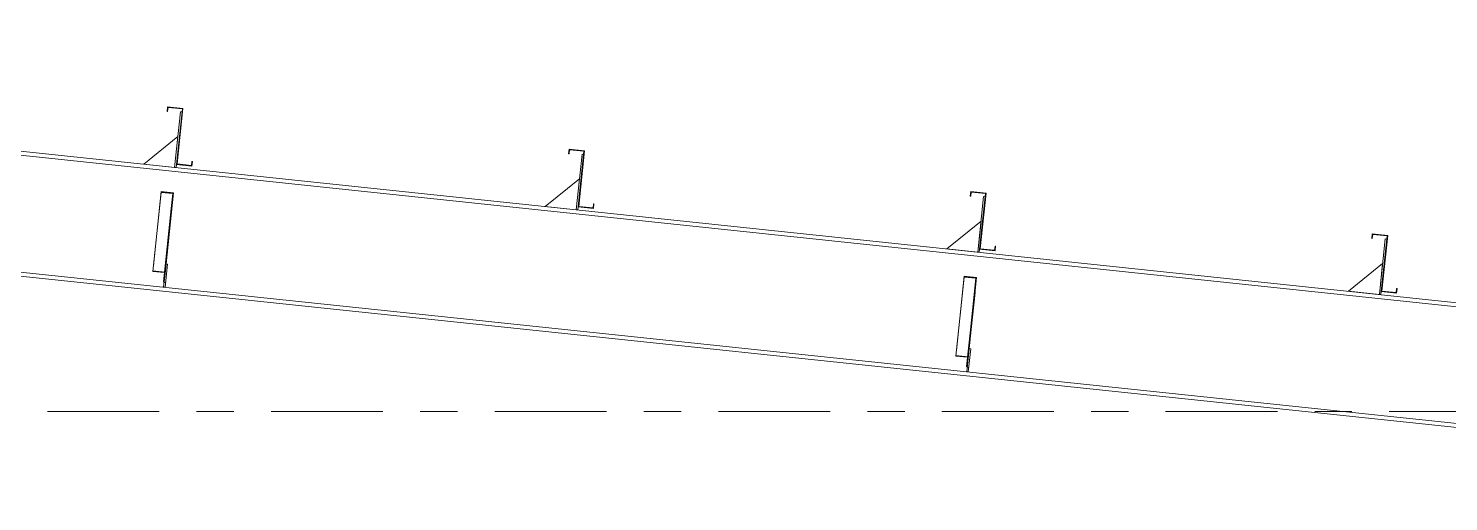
# Model space of a CAD drawing. Header units: millimetres. Extents: x -49 to 773, y -82 to 492.
# Drawn here: x 361.49 to 399.59, y 89.46 to 102.15 of the extents above; entities that cross this region are included whole.
import ezdxf

# ---------------------------------------------------------------- set-up
doc = ezdxf.new("R2010")
doc.units = ezdxf.units.MM
for name, pattern in [('XKITLINE00', [0]), ('XKITLINE02', [4, 2, -2]), ('XKITLINE03', [6, 3, -1, 1, -1])]:
    doc.linetypes.add(name, pattern=pattern)
doc.layers.add('Part', color=2, linetype='Continuous', lineweight=0)
doc.layers.add('S-grid', color=1, linetype='Continuous', lineweight=0)

# ---------------------------------------------------------------- blocks, each defined once
blk = doc.blocks.new('*A120')
at = {"layer": 'Part'}
blk.add_hatch(color=3, dxfattribs=at).paths.add_polyline_path([(398.185, 95.066), (398.197, 95.175), (398.212, 95.174), (398.198, 95.049), (397.784, 95.093), (397.942, 96.587), (397.557, 96.627), (397.546, 96.518), (397.531, 96.519), (397.544, 96.644), (397.958, 96.6), (397.801, 95.106)], flags=17)
blk = doc.blocks.new('*A121')
at = {"layer": 'Part'}
blk.add_hatch(color=3, dxfattribs=at).paths.add_polyline_path([(387.412, 96.202), (387.423, 96.312), (387.438, 96.31), (387.425, 96.186), (387.011, 96.229), (387.168, 97.723), (386.784, 97.763), (386.772, 97.654), (386.757, 97.656), (386.77, 97.78), (387.185, 97.736), (387.027, 96.243)], flags=17)
blk = doc.blocks.new('*A122')
at = {"layer": 'Part'}
blk.add_hatch(color=3, dxfattribs=at).paths.add_polyline_path([(376.638, 97.339), (376.65, 97.448), (376.664, 97.446), (376.651, 97.322), (376.237, 97.366), (376.395, 98.859), (376.01, 98.9), (375.998, 98.79), (375.984, 98.792), (375.997, 98.916), (376.411, 98.873), (376.253, 97.379)], flags=17)
blk = doc.blocks.new('*A123')
at = {"layer": 'Part'}
blk.add_hatch(color=3, dxfattribs=at).paths.add_polyline_path([(365.864, 98.475), (365.876, 98.584), (365.891, 98.583), (365.878, 98.459), (365.463, 98.502), (365.621, 99.996), (365.236, 100.036), (365.225, 99.927), (365.21, 99.928), (365.223, 100.053), (365.637, 100.009), (365.48, 98.516)], flags=17)
blk = doc.blocks.new('*A125')
at = {"layer": 'Part'}
blk.add_hatch(color=3, dxfattribs=at).paths.add_polyline_path([(398.185, 95.066), (398.197, 95.175), (398.212, 95.174), (398.198, 95.049), (397.784, 95.093), (397.942, 96.587), (397.557, 96.627), (397.546, 96.518), (397.531, 96.519), (397.544, 96.644), (397.958, 96.6), (397.801, 95.106)], flags=17)
blk = doc.blocks.new('*A126')
at = {"layer": 'Part'}
blk.add_hatch(color=3, dxfattribs=at).paths.add_polyline_path([(387.412, 96.202), (387.423, 96.312), (387.438, 96.31), (387.425, 96.186), (387.011, 96.229), (387.168, 97.723), (386.784, 97.763), (386.772, 97.654), (386.757, 97.656), (386.77, 97.78), (387.185, 97.736), (387.027, 96.243)], flags=17)
blk = doc.blocks.new('*A127')
at = {"layer": 'Part'}
blk.add_hatch(color=3, dxfattribs=at).paths.add_polyline_path([(376.638, 97.339), (376.65, 97.448), (376.664, 97.446), (376.651, 97.322), (376.237, 97.366), (376.395, 98.859), (376.01, 98.9), (375.998, 98.79), (375.984, 98.792), (375.997, 98.916), (376.411, 98.873), (376.253, 97.379)], flags=17)
blk = doc.blocks.new('*A128')
at = {"layer": 'Part'}
blk.add_hatch(color=3, dxfattribs=at).paths.add_polyline_path([(365.864, 98.475), (365.876, 98.584), (365.891, 98.583), (365.878, 98.459), (365.463, 98.502), (365.621, 99.996), (365.236, 100.036), (365.225, 99.927), (365.21, 99.928), (365.223, 100.053), (365.637, 100.009), (365.48, 98.516)], flags=17)
blk = doc.blocks.new('*A130')
at = {"layer": 'Part'}
blk.add_hatch(color=3, dxfattribs=at).paths.add_polyline_path([(365.049, 97.754), (365.052, 97.775), (365.383, 97.74), (365.339, 97.32), (365.322, 97.322), (365.364, 97.721)], flags=17)
blk = doc.blocks.new('*A131')
at = {"layer": 'Part'}
blk.add_hatch(color=3, dxfattribs=at).paths.add_polyline_path([(386.596, 95.481), (386.599, 95.502), (386.93, 95.467), (386.886, 95.048), (386.869, 95.049), (386.911, 95.448)], flags=17)
blk = doc.blocks.new('*A481')
at = {"layer": 'S-grid', "color": 1, "linetype": 'XKITLINE03', "lineweight": 0}
blk.add_line((-10, 91.875), (509.153, 91.875), dxfattribs=at)
blk = doc.blocks.new('*A831')
at = {"layer": 'Part', "color": 2, "linetype": 'XKITLINE00', "lineweight": 0}
for p, q in [((330.048, 102.154), (429.138, 91.702)), ((429.016, 91.606), (330.037, 102.046)), ((418.641, 89.458), (332.784, 98.513)), ((418.653, 89.565), (332.796, 98.621))]:
    blk.add_line(p, q, dxfattribs=at)
blk = doc.blocks.new('*A938')
at = {"layer": 'Part', "color": 2, "linetype": 'XKITLINE00', "lineweight": 0}
for p, q in [((397.531, 96.519), (397.544, 96.644)), ((397.546, 96.518), (397.531, 96.519)), ((397.544, 96.644), (397.958, 96.6)), ((397.557, 96.627), (397.546, 96.518)), ((397.942, 96.587), (397.557, 96.627)), ((397.784, 95.093), (397.942, 96.587)), ((397.958, 96.6), (397.801, 95.106)), ((398.198, 95.049), (397.784, 95.093)), ((397.801, 95.106), (398.185, 95.066)), ((398.185, 95.066), (398.197, 95.175)), ((398.197, 95.175), (398.212, 95.174)), ((398.212, 95.174), (398.198, 95.049))]:
    blk.add_line(p, q, dxfattribs=at)
blk = doc.blocks.new('*A939')
at = {"layer": 'Part', "color": 2, "linetype": 'XKITLINE00', "lineweight": 0}
for p, q in [((386.757, 97.656), (386.77, 97.78)), ((386.772, 97.654), (386.757, 97.656)), ((386.77, 97.78), (387.185, 97.736)), ((386.784, 97.763), (386.772, 97.654)), ((387.168, 97.723), (386.784, 97.763)), ((387.011, 96.229), (387.168, 97.723)), ((387.185, 97.736), (387.027, 96.243)), ((387.425, 96.186), (387.011, 96.229)), ((387.027, 96.243), (387.412, 96.202)), ((387.412, 96.202), (387.423, 96.312)), ((387.423, 96.312), (387.438, 96.31)), ((387.438, 96.31), (387.425, 96.186))]:
    blk.add_line(p, q, dxfattribs=at)
blk = doc.blocks.new('*A940')
at = {"layer": 'Part', "color": 2, "linetype": 'XKITLINE00', "lineweight": 0}
for p, q in [((375.984, 98.792), (375.997, 98.916)), ((375.998, 98.79), (375.984, 98.792)), ((375.997, 98.916), (376.411, 98.873)), ((376.01, 98.9), (375.998, 98.79)), ((376.395, 98.859), (376.01, 98.9)), ((376.237, 97.366), (376.395, 98.859)), ((376.411, 98.873), (376.253, 97.379)), ((376.651, 97.322), (376.237, 97.366)), ((376.253, 97.379), (376.638, 97.339)), ((376.638, 97.339), (376.65, 97.448)), ((376.65, 97.448), (376.664, 97.446)), ((376.664, 97.446), (376.651, 97.322))]:
    blk.add_line(p, q, dxfattribs=at)
blk = doc.blocks.new('*A941')
at = {"layer": 'Part', "color": 2, "linetype": 'XKITLINE00', "lineweight": 0}
for p, q in [((365.21, 99.928), (365.223, 100.053)), ((365.225, 99.927), (365.21, 99.928)), ((365.223, 100.053), (365.637, 100.009)), ((365.236, 100.036), (365.225, 99.927)), ((365.621, 99.996), (365.236, 100.036)), ((365.463, 98.502), (365.621, 99.996)), ((365.637, 100.009), (365.48, 98.516)), ((365.878, 98.459), (365.463, 98.502)), ((365.48, 98.516), (365.864, 98.475)), ((365.864, 98.475), (365.876, 98.584)), ((365.876, 98.584), (365.891, 98.583)), ((365.891, 98.583), (365.878, 98.459))]:
    blk.add_line(p, q, dxfattribs=at)
blk = doc.blocks.new('*A943')
at = {"layer": 'Part', "color": 2, "linetype": 'XKITLINE00', "lineweight": 0}
for p, q in [((397.531, 96.519), (397.544, 96.644)), ((397.546, 96.518), (397.531, 96.519)), ((397.544, 96.644), (397.958, 96.6)), ((397.557, 96.627), (397.546, 96.518)), ((397.942, 96.587), (397.557, 96.627)), ((397.784, 95.093), (397.942, 96.587)), ((397.958, 96.6), (397.801, 95.106)), ((398.198, 95.049), (397.784, 95.093)), ((397.801, 95.106), (398.185, 95.066)), ((398.185, 95.066), (398.197, 95.175)), ((398.197, 95.175), (398.212, 95.174)), ((398.212, 95.174), (398.198, 95.049))]:
    blk.add_line(p, q, dxfattribs=at)
blk = doc.blocks.new('*A944')
at = {"layer": 'Part', "color": 2, "linetype": 'XKITLINE00', "lineweight": 0}
for p, q in [((386.757, 97.656), (386.77, 97.78)), ((386.772, 97.654), (386.757, 97.656)), ((386.77, 97.78), (387.185, 97.736)), ((386.784, 97.763), (386.772, 97.654)), ((387.168, 97.723), (386.784, 97.763)), ((387.011, 96.229), (387.168, 97.723)), ((387.185, 97.736), (387.027, 96.243)), ((387.425, 96.186), (387.011, 96.229)), ((387.027, 96.243), (387.412, 96.202)), ((387.412, 96.202), (387.423, 96.312)), ((387.423, 96.312), (387.438, 96.31)), ((387.438, 96.31), (387.425, 96.186))]:
    blk.add_line(p, q, dxfattribs=at)
blk = doc.blocks.new('*A945')
at = {"layer": 'Part', "color": 2, "linetype": 'XKITLINE00', "lineweight": 0}
for p, q in [((375.984, 98.792), (375.997, 98.916)), ((375.998, 98.79), (375.984, 98.792)), ((375.997, 98.916), (376.411, 98.873)), ((376.01, 98.9), (375.998, 98.79)), ((376.395, 98.859), (376.01, 98.9)), ((376.237, 97.366), (376.395, 98.859)), ((376.411, 98.873), (376.253, 97.379)), ((376.651, 97.322), (376.237, 97.366)), ((376.253, 97.379), (376.638, 97.339)), ((376.638, 97.339), (376.65, 97.448)), ((376.65, 97.448), (376.664, 97.446)), ((376.664, 97.446), (376.651, 97.322))]:
    blk.add_line(p, q, dxfattribs=at)
blk = doc.blocks.new('*A946')
at = {"layer": 'Part', "color": 2, "linetype": 'XKITLINE00', "lineweight": 0}
for p, q in [((365.21, 99.928), (365.223, 100.053)), ((365.225, 99.927), (365.21, 99.928)), ((365.223, 100.053), (365.637, 100.009)), ((365.236, 100.036), (365.225, 99.927)), ((365.621, 99.996), (365.236, 100.036)), ((365.463, 98.502), (365.621, 99.996)), ((365.637, 100.009), (365.48, 98.516)), ((365.878, 98.459), (365.463, 98.502)), ((365.48, 98.516), (365.864, 98.475)), ((365.864, 98.475), (365.876, 98.584)), ((365.876, 98.584), (365.891, 98.583)), ((365.891, 98.583), (365.878, 98.459))]:
    blk.add_line(p, q, dxfattribs=at)
blk = doc.blocks.new('*A948')
at = {"layer": 'Part', "color": 7, "linetype": 'XKITLINE02', "lineweight": 0}
for p, q in [((365.052, 97.775), (364.826, 95.635)), ((365.364, 97.721), (365.115, 95.354)), ((365.131, 95.352), (365.383, 97.74)), ((364.827, 95.649), (365.159, 95.614)), ((364.826, 95.635), (365.141, 95.602)), ((365.115, 95.354), (365.131, 95.352))]:
    blk.add_line(p, q, dxfattribs=at)
blk = doc.blocks.new('*A949')
at = {"layer": 'Part', "color": 7, "linetype": 'XKITLINE02', "lineweight": 0}
for p, q in [((365.182, 95.834), (365.116, 95.212)), ((365.158, 95.208), (365.223, 95.829)), ((365.223, 95.829), (365.182, 95.834)), ((365.13, 95.336), (365.171, 95.332)), ((365.116, 95.212), (365.158, 95.208))]:
    blk.add_line(p, q, dxfattribs=at)
blk = doc.blocks.new('*A950')
at = {"layer": 'Part', "color": 7, "linetype": 'XKITLINE02', "lineweight": 0}
for p, q in [((365.155, 95.574), (365.182, 95.834)), ((365.13, 95.336), (365.171, 95.332)), ((365.158, 95.208), (365.116, 95.212))]:
    blk.add_line(p, q, dxfattribs=at)
at = {"layer": 'Part', "color": 2, "linetype": 'XKITLINE00', "lineweight": 0}
for p, q in [((365.223, 95.829), (365.158, 95.208)), ((365.182, 95.834), (365.223, 95.829)), ((365.116, 95.212), (365.155, 95.574))]:
    blk.add_line(p, q, dxfattribs=at)
blk = doc.blocks.new('*A951')
at = {"layer": 'Part', "color": 2, "linetype": 'XKITLINE00', "lineweight": 0}
for p, q in [((365.049, 97.754), (364.826, 95.635)), ((365.049, 97.754), (365.052, 97.775)), ((365.364, 97.721), (365.049, 97.754)), ((365.052, 97.775), (365.383, 97.74)), ((365.383, 97.74), (365.155, 95.574)), ((365.322, 97.322), (365.364, 97.721)), ((365.322, 97.322), (365.115, 95.354)), ((365.339, 97.32), (365.322, 97.322)), ((364.826, 95.635), (365.141, 95.602)), ((365.115, 95.354), (365.131, 95.352))]:
    blk.add_line(p, q, dxfattribs=at)
at = {"layer": 'Part', "color": 7, "linetype": 'XKITLINE02', "lineweight": 0}
for p, q in [((364.827, 95.649), (365.159, 95.614)), ((365.155, 95.574), (365.131, 95.352))]:
    blk.add_line(p, q, dxfattribs=at)
blk = doc.blocks.new('*A953')
at = {"layer": 'Part', "color": 2, "linetype": 'XKITLINE00', "lineweight": 0}
for p, q in [((365.571, 99.915), (365.413, 98.424)), ((365.612, 99.911), (365.571, 99.915)), ((365.463, 98.502), (365.455, 98.419))]:
    blk.add_line(p, q, dxfattribs=at)
at = {"layer": 'Part', "color": 7, "linetype": 'XKITLINE02', "lineweight": 0}
for p, q in [((365.463, 98.502), (365.612, 99.911)), ((365.455, 98.419), (365.413, 98.424))]:
    blk.add_line(p, q, dxfattribs=at)
blk = doc.blocks.new('*A954')
at = {"layer": 'Part', "color": 2, "linetype": 'XKITLINE00', "lineweight": 0}
blk.add_line((365.501, 99.252), (364.585, 98.511), dxfattribs=at)
at = {"layer": 'Part', "color": 7, "linetype": 'XKITLINE02', "lineweight": 0}
for p, q in [((365.413, 98.424), (365.501, 99.252)), ((364.585, 98.511), (365.413, 98.424))]:
    blk.add_line(p, q, dxfattribs=at)
blk = doc.blocks.new('*A955')
at = {"layer": 'Part', "color": 2, "linetype": 'XKITLINE00', "lineweight": 0}
blk.add_line((397.821, 95.843), (396.905, 95.102), dxfattribs=at)
at = {"layer": 'Part', "color": 7, "linetype": 'XKITLINE02', "lineweight": 0}
for p, q in [((397.734, 95.015), (397.821, 95.843)), ((396.905, 95.102), (397.734, 95.015))]:
    blk.add_line(p, q, dxfattribs=at)
blk = doc.blocks.new('*A956')
at = {"layer": 'Part', "color": 2, "linetype": 'XKITLINE00', "lineweight": 0}
for p, q in [((397.891, 96.506), (397.734, 95.015)), ((397.933, 96.502), (397.891, 96.506)), ((397.784, 95.093), (397.775, 95.01))]:
    blk.add_line(p, q, dxfattribs=at)
at = {"layer": 'Part', "color": 7, "linetype": 'XKITLINE02', "lineweight": 0}
for p, q in [((397.784, 95.093), (397.933, 96.502)), ((397.775, 95.01), (397.734, 95.015))]:
    blk.add_line(p, q, dxfattribs=at)
blk = doc.blocks.new('*A957')
at = {"layer": 'Part', "color": 2, "linetype": 'XKITLINE00', "lineweight": 0}
blk.add_line((387.048, 96.98), (386.132, 96.238), dxfattribs=at)
at = {"layer": 'Part', "color": 7, "linetype": 'XKITLINE02', "lineweight": 0}
for p, q in [((386.96, 96.151), (387.048, 96.98)), ((386.132, 96.238), (386.96, 96.151))]:
    blk.add_line(p, q, dxfattribs=at)
blk = doc.blocks.new('*A958')
at = {"layer": 'Part', "color": 7, "linetype": 'XKITLINE02', "lineweight": 0}
for p, q in [((386.702, 93.301), (386.729, 93.561)), ((386.677, 93.064), (386.718, 93.059)), ((386.705, 92.935), (386.664, 92.939))]:
    blk.add_line(p, q, dxfattribs=at)
at = {"layer": 'Part', "color": 2, "linetype": 'XKITLINE00', "lineweight": 0}
for p, q in [((386.771, 93.557), (386.705, 92.935)), ((386.729, 93.561), (386.771, 93.557)), ((386.664, 92.939), (386.702, 93.301))]:
    blk.add_line(p, q, dxfattribs=at)
blk = doc.blocks.new('*A959')
at = {"layer": 'Part', "color": 2, "linetype": 'XKITLINE00', "lineweight": 0}
for p, q in [((387.118, 97.643), (386.96, 96.151)), ((387.159, 97.638), (387.118, 97.643)), ((387.011, 96.229), (387.002, 96.147))]:
    blk.add_line(p, q, dxfattribs=at)
at = {"layer": 'Part', "color": 7, "linetype": 'XKITLINE02', "lineweight": 0}
for p, q in [((387.011, 96.229), (387.159, 97.638)), ((387.002, 96.147), (386.96, 96.151))]:
    blk.add_line(p, q, dxfattribs=at)
blk = doc.blocks.new('*A960')
at = {"layer": 'Part', "color": 7, "linetype": 'XKITLINE02', "lineweight": 0}
for p, q in [((386.729, 93.561), (386.664, 92.939)), ((386.705, 92.935), (386.771, 93.557)), ((386.771, 93.557), (386.729, 93.561)), ((386.677, 93.064), (386.718, 93.059)), ((386.664, 92.939), (386.705, 92.935))]:
    blk.add_line(p, q, dxfattribs=at)
blk = doc.blocks.new('*A961')
at = {"layer": 'Part', "color": 7, "linetype": 'XKITLINE02', "lineweight": 0}
for p, q in [((386.599, 95.502), (386.373, 93.363)), ((386.911, 95.448), (386.662, 93.081)), ((386.678, 93.079), (386.93, 95.467)), ((386.373, 93.363), (386.688, 93.33)), ((386.374, 93.376), (386.706, 93.341)), ((386.662, 93.081), (386.678, 93.079))]:
    blk.add_line(p, q, dxfattribs=at)
blk = doc.blocks.new('*A962')
at = {"layer": 'Part', "color": 2, "linetype": 'XKITLINE00', "lineweight": 0}
for p, q in [((386.596, 95.481), (386.373, 93.363)), ((386.596, 95.481), (386.599, 95.502)), ((386.911, 95.448), (386.596, 95.481)), ((386.599, 95.502), (386.93, 95.467)), ((386.93, 95.467), (386.702, 93.301)), ((386.869, 95.049), (386.911, 95.448)), ((386.869, 95.049), (386.662, 93.081)), ((386.886, 95.048), (386.869, 95.049)), ((386.373, 93.363), (386.688, 93.33)), ((386.662, 93.081), (386.678, 93.079))]:
    blk.add_line(p, q, dxfattribs=at)
at = {"layer": 'Part', "color": 7, "linetype": 'XKITLINE02', "lineweight": 0}
for p, q in [((386.374, 93.376), (386.706, 93.341)), ((386.702, 93.301), (386.678, 93.079))]:
    blk.add_line(p, q, dxfattribs=at)
blk = doc.blocks.new('*A963')
at = {"layer": 'Part', "color": 2, "linetype": 'XKITLINE00', "lineweight": 0}
blk.add_line((376.274, 98.116), (375.358, 97.375), dxfattribs=at)
at = {"layer": 'Part', "color": 7, "linetype": 'XKITLINE02', "lineweight": 0}
for p, q in [((376.187, 97.287), (376.274, 98.116)), ((375.358, 97.375), (376.187, 97.287))]:
    blk.add_line(p, q, dxfattribs=at)
blk = doc.blocks.new('*A964')
at = {"layer": 'Part', "color": 2, "linetype": 'XKITLINE00', "lineweight": 0}
for p, q in [((376.344, 98.779), (376.187, 97.287)), ((376.386, 98.775), (376.344, 98.779)), ((376.237, 97.366), (376.228, 97.283))]:
    blk.add_line(p, q, dxfattribs=at)
at = {"layer": 'Part', "color": 7, "linetype": 'XKITLINE02', "lineweight": 0}
for p, q in [((376.237, 97.366), (376.386, 98.775)), ((376.228, 97.283), (376.187, 97.287))]:
    blk.add_line(p, q, dxfattribs=at)

msp = doc.modelspace()

# ---------------------------------------------------------------- block references
at = {"lineweight": 0}
for name in ['*A831', '*A123', '*A128', '*A941', '*A946', '*A953', '*A954', '*A122', '*A127', '*A940', '*A945', '*A964', '*A963', '*A948', '*A951', '*A130', '*A121', '*A126', '*A939', '*A944', '*A959', '*A957', '*A120', '*A125', '*A938', '*A943', '*A956', '*A949', '*A950', '*A955', '*A961', '*A962', '*A131', '*A481', '*A958', '*A960']:
    msp.add_blockref(name, (0, 0), dxfattribs=at)

doc.saveas('drawing.dxf')
